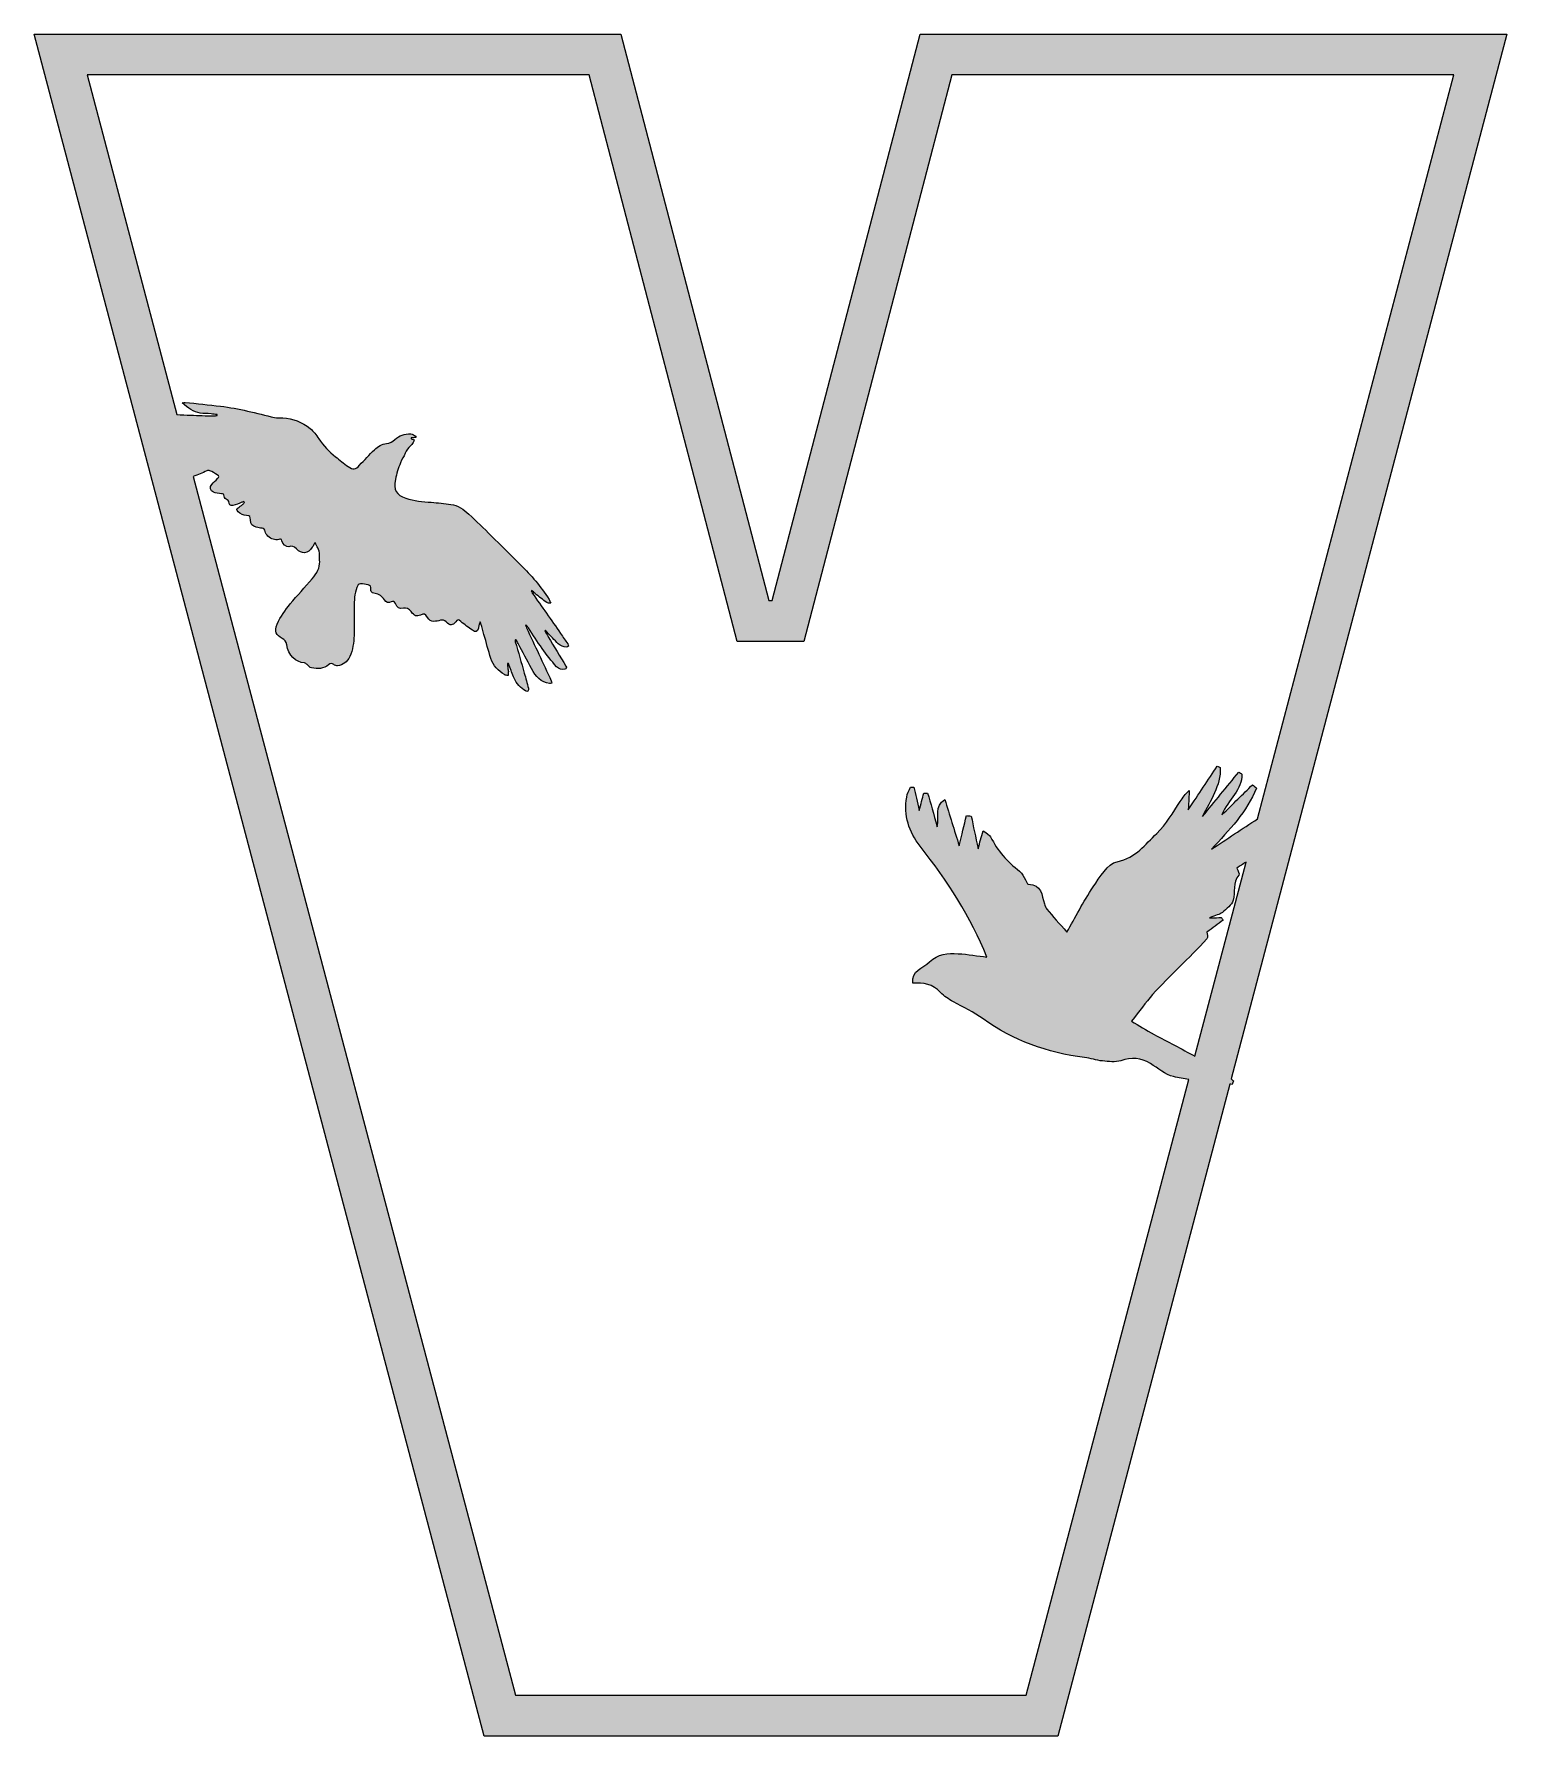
# Model space of a CAD drawing. Header units: millimetres. Extents: x 6 to 695, y -314 to -29.
# Drawn here: x 586.7 to 694.9, y -154.1 to -29.1 of the extents above; entities that cross this region are included whole.
import ezdxf

# ---------------------------------------------------------------- set-up
doc = ezdxf.new("R2010")
doc.units = ezdxf.units.MM
doc.header["$MEASUREMENT"] = 0
doc.layers.add('Layer7', color=7, linetype='Continuous')

msp = doc.modelspace()

# ---------------------------------------------------------------- hatches: boundary and pattern name
at = {"layer": 'Layer7'}
h = msp.add_hatch(color=1, dxfattribs=at)
h.dxf.hatch_style = 2
edge = h.paths.add_edge_path()
edge.add_spline(control_points=[(694.87, -29.09), (694.87, -29.09), (651.77, -29.09), (651.77, -29.09), (651.77, -29.09), (640.9, -70.71), (640.9, -70.71), (640.9, -70.71), (640.64, -70.71), (640.64, -70.71), (640.64, -70.71), (629.77, -29.09), (629.77, -29.09), (629.77, -29.09), (586.67, -29.09), (586.67, -29.09), (586.67, -29.09), (619.73, -154.12), (619.73, -154.12), (619.73, -154.12), (661.87, -154.12), (661.87, -154.12), (661.87, -154.12), (674.51, -106.23), (674.51, -106.23), (674.56, -106.24), (674.62, -106.25), (674.67, -106.25), (674.7, -106.17), (674.74, -106.08), (674.77, -105.99), (674.71, -105.95), (674.66, -105.9), (674.61, -105.85), (674.61, -105.85), (694.87, -29.09), (694.87, -29.09)], knot_values=[0, 0, 0, 0, 1, 1, 1, 2, 2, 2, 3, 3, 3, 4, 4, 4, 5, 5, 5, 6, 6, 6, 7, 7, 7, 8, 8, 8, 9, 9, 9, 10, 10, 10, 11, 11, 11, 12, 12, 12, 12], degree=3, periodic=1)
edge = h.paths.add_edge_path()
edge.add_spline(control_points=[(672.83, -95.07), (673.25, -94.76), (673.63, -94.47), (674.02, -94.19), (673.98, -94.12), (673.93, -94.06), (673.88, -94), (673.66, -94), (673.44, -94.01), (673.02, -94.01), (673.46, -93.83), (673.76, -93.78), (673.96, -93.62), (674.27, -93.36), (674.66, -93.07), (674.75, -92.73), (674.91, -92.12), (674.69, -91.43), (675.18, -90.87), (675.24, -90.8), (675.09, -90.56), (675.03, -90.36), (675.24, -90.21), (675.48, -90.08), (675.71, -89.92), (675.71, -89.92), (671.95, -104.17), (671.95, -104.17), (670.95, -103.64), (669.94, -103.12), (668.94, -102.58), (668.37, -102.28), (667.83, -101.92), (667.29, -101.6), (667.86, -100.88), (668.32, -100.24), (668.84, -99.65), (669.46, -98.95), (670.13, -98.3), (670.79, -97.64), (671.47, -96.95), (672.17, -96.28), (672.82, -95.57), (672.93, -95.46), (672.83, -95.18), (672.83, -95.07)], knot_values=[0, 0, 0, 0, 1, 1, 1, 2, 2, 2, 3, 3, 3, 4, 4, 4, 5, 5, 5, 6, 6, 6, 7, 7, 7, 8, 8, 8, 9, 9, 9, 10, 10, 10, 11, 11, 11, 12, 12, 12, 13, 13, 13, 14, 14, 14, 15, 15, 15, 15], degree=3, periodic=1)
edge = h.paths.add_edge_path()
edge.add_spline(control_points=[(659.56, -151.12), (659.56, -151.12), (622.04, -151.12), (622.04, -151.12), (622.04, -151.12), (598.36, -61.59), (598.36, -61.59), (598.7, -61.47), (599.04, -61.34), (599.36, -61.18), (599.43, -61.15), (599.52, -61.14), (599.59, -61.17), (599.77, -61.25), (599.95, -61.36), (600.13, -61.47), (600.27, -61.57), (600.27, -61.63), (600.15, -61.75), (600.01, -61.89), (599.85, -62.02), (599.72, -62.18), (599.55, -62.38), (599.6, -62.64), (599.84, -62.75), (600.02, -62.83), (600.23, -62.84), (600.43, -62.86), (600.54, -62.88), (600.63, -62.88), (600.64, -63.03), (600.65, -63.2), (600.73, -63.27), (600.86, -63.3), (600.91, -63.31), (600.97, -63.38), (600.97, -63.43), (601, -63.65), (601.08, -63.77), (601.26, -63.73), (601.5, -63.68), (601.72, -63.58), (601.94, -63.49), (601.99, -63.48), (602.04, -63.46), (602.09, -63.44), (602.11, -63.46), (602.12, -63.48), (602.13, -63.5), (602.08, -63.55), (602.04, -63.62), (601.98, -63.66), (601.87, -63.74), (601.75, -63.81), (601.65, -63.9), (601.55, -63.97), (601.54, -64.06), (601.65, -64.18), (601.83, -64.36), (602.05, -64.43), (602.28, -64.46), (602.55, -64.49), (602.55, -64.5), (602.57, -64.79), (602.59, -65.13), (602.69, -65.25), (602.99, -65.32), (603.13, -65.35), (603.27, -65.38), (603.42, -65.4), (603.55, -65.41), (603.61, -65.48), (603.65, -65.63), (603.68, -65.76), (603.76, -65.9), (603.85, -65.98), (604.09, -66.2), (604.36, -66.29), (604.66, -66.22), (604.74, -66.2), (604.84, -66.15), (604.87, -66.32), (604.91, -66.57), (605.18, -66.8), (605.39, -66.75), (605.6, -66.69), (605.74, -66.69), (605.95, -66.92), (606.32, -67.31), (606.78, -67.3), (607.11, -66.79), (607.18, -66.7), (607.23, -66.59), (607.31, -66.45), (607.39, -66.6), (607.44, -66.73), (607.51, -66.84), (607.69, -67.17), (607.63, -67.52), (607.65, -67.86), (607.66, -68.07), (607.61, -68.3), (607.52, -68.48), (607.41, -68.71), (607.25, -68.92), (607.09, -69.11), (606.56, -69.73), (606.01, -70.33), (605.49, -70.96), (605.12, -71.41), (604.76, -71.88), (604.52, -72.44), (604.28, -72.99), (604.47, -73.25), (604.89, -73.49), (605.08, -73.6), (605.19, -73.71), (605.23, -73.95), (605.35, -74.74), (605.87, -75.24), (606.54, -75.29), (606.61, -75.29), (606.68, -75.36), (606.74, -75.41), (606.84, -75.49), (606.93, -75.63), (607.04, -75.65), (607.5, -75.76), (607.94, -75.74), (608.31, -75.42), (608.44, -75.31), (608.54, -75.31), (608.68, -75.41), (608.77, -75.47), (608.88, -75.51), (608.97, -75.5), (609.37, -75.44), (609.68, -75.23), (609.86, -74.82), (610.08, -74.34), (610.16, -73.81), (610.18, -73.27), (610.21, -72.59), (610.17, -71.89), (610.18, -71.2), (610.18, -70.7), (610.22, -70.21), (610.37, -69.75), (610.43, -69.6), (610.51, -69.48), (610.66, -69.48), (610.84, -69.48), (611.03, -69.51), (611.21, -69.55), (611.35, -69.59), (611.45, -69.69), (611.41, -69.88), (611.38, -70.01), (611.44, -70.09), (611.54, -70.13), (611.6, -70.16), (611.66, -70.19), (611.72, -70.2), (612.01, -70.23), (612.23, -70.4), (612.41, -70.66), (612.54, -70.87), (612.72, -70.9), (612.91, -70.8), (613.05, -70.74), (613.13, -70.75), (613.21, -70.92), (613.36, -71.27), (613.47, -71.33), (613.8, -71.27), (614.04, -71.23), (614.2, -71.3), (614.36, -71.52), (614.6, -71.85), (614.79, -71.9), (615.06, -71.78), (615.36, -71.65), (615.38, -71.66), (615.58, -71.96), (615.7, -72.14), (615.83, -72.26), (616.03, -72.24), (616.19, -72.23), (616.36, -72.21), (616.52, -72.16), (616.68, -72.12), (616.81, -72.13), (616.95, -72.28), (617.22, -72.57), (617.4, -72.56), (617.64, -72.27), (617.8, -72.08), (617.81, -72.09), (618.02, -72.25), (618.3, -72.47), (618.58, -72.69), (618.87, -72.89), (619.11, -73.06), (619.23, -73.01), (619.31, -72.73), (619.33, -72.65), (619.34, -72.57), (619.36, -72.49), (619.38, -72.43), (619.4, -72.37), (619.43, -72.28), (619.47, -72.35), (619.5, -72.38), (619.5, -72.41), (619.58, -72.68), (619.65, -72.94), (619.72, -73.21), (619.89, -73.79), (620.03, -74.38), (620.23, -74.96), (620.41, -75.49), (620.77, -75.88), (621.22, -76.15), (621.3, -76.2), (621.4, -76.19), (621.49, -76.22), (621.5, -76.11), (621.51, -76.01), (621.51, -75.91), (621.51, -75.83), (621.48, -75.75), (621.47, -75.66), (621.46, -75.55), (621.45, -75.44), (621.45, -75.33), (621.47, -75.32), (621.49, -75.32), (621.51, -75.32), (621.53, -75.37), (621.56, -75.42), (621.58, -75.48), (621.7, -75.79), (621.8, -76.12), (621.94, -76.42), (622.12, -76.82), (622.41, -77.13), (622.77, -77.34), (622.82, -77.37), (622.93, -77.4), (622.95, -77.37), (622.99, -77.32), (623, -77.22), (622.98, -77.15), (622.89, -76.78), (622.79, -76.41), (622.68, -76.04), (622.46, -75.27), (622.24, -74.5), (622.02, -73.73), (622.01, -73.69), (622.02, -73.64), (622.02, -73.6), (622.03, -73.6), (622.05, -73.59), (622.06, -73.58), (622.12, -73.68), (622.18, -73.77), (622.23, -73.87), (622.55, -74.48), (622.87, -75.09), (623.2, -75.7), (623.51, -76.28), (623.91, -76.72), (624.53, -76.8), (624.58, -76.81), (624.64, -76.78), (624.7, -76.78), (624.69, -76.72), (624.69, -76.65), (624.66, -76.6), (624.06, -75.3), (623.45, -74.01), (622.84, -72.71), (622.81, -72.66), (622.8, -72.59), (622.78, -72.53), (622.79, -72.53), (622.81, -72.52), (622.82, -72.51), (622.88, -72.58), (622.94, -72.64), (622.99, -72.72), (623.32, -73.22), (623.64, -73.74), (623.99, -74.23), (624.32, -74.69), (624.68, -75.14), (625.05, -75.57), (625.21, -75.76), (625.44, -75.79), (625.66, -75.75), (625.76, -75.73), (625.81, -75.65), (625.74, -75.53), (625.3, -74.81), (624.87, -74.09), (624.44, -73.37), (624.35, -73.22), (624.27, -73.08), (624.18, -72.93), (624.2, -72.92), (624.21, -72.91), (624.23, -72.89), (624.27, -72.93), (624.3, -72.97), (624.34, -73.01), (624.61, -73.3), (624.89, -73.61), (625.18, -73.89), (625.34, -74.04), (625.55, -74.14), (625.76, -74.13), (625.82, -74.13), (625.89, -74.1), (625.92, -74.06), (625.94, -74.03), (625.9, -73.94), (625.87, -73.89), (625.7, -73.64), (625.52, -73.39), (625.35, -73.13), (624.66, -72.14), (623.96, -71.15), (623.27, -70.16), (623.24, -70.11), (623.22, -70.05), (623.19, -69.99), (623.19, -69.99), (623.23, -69.96), (623.23, -69.96), (623.31, -70.04), (623.39, -70.12), (623.48, -70.19), (623.76, -70.42), (624.04, -70.65), (624.33, -70.86), (624.4, -70.91), (624.52, -70.89), (624.62, -70.9), (624.58, -70.81), (624.55, -70.71), (624.5, -70.62), (623.9, -69.67), (623.18, -68.85), (622.41, -68.08), (621.69, -67.37), (620.97, -66.65), (620.25, -65.95), (619.71, -65.41), (619.16, -64.88), (618.61, -64.36), (618.22, -64), (617.8, -63.71), (617.29, -63.64), (616.81, -63.58), (616.33, -63.53), (615.85, -63.49), (615.22, -63.43), (614.59, -63.4), (613.97, -63.19), (613.28, -62.96), (613.05, -62.56), (613.21, -61.81), (613.29, -61.39), (613.44, -60.98), (613.58, -60.58), (613.67, -60.33), (613.85, -60.14), (613.94, -59.89), (614.01, -59.66), (614.15, -59.51), (614.3, -59.36), (614.38, -59.28), (614.46, -59.19), (614.52, -59.09), (614.56, -59.04), (614.57, -58.96), (614.6, -58.9), (614.54, -58.88), (614.48, -58.87), (614.43, -58.85), (614.41, -58.84), (614.39, -58.82), (614.38, -58.81), (614.38, -58.81), (614.38, -58.76), (614.38, -58.76), (614.49, -58.75), (614.6, -58.74), (614.71, -58.73), (614.72, -58.7), (614.72, -58.67), (614.72, -58.64), (614.59, -58.58), (614.47, -58.49), (614.34, -58.47), (613.89, -58.42), (613.51, -58.6), (613.17, -58.88), (612.98, -59.04), (612.82, -59.16), (612.56, -59.17), (612.22, -59.18), (611.93, -59.39), (611.67, -59.63), (611.29, -60), (610.94, -60.39), (610.57, -60.77), (610.28, -61.08), (610.11, -61.11), (609.74, -60.86), (609.42, -60.64), (609.12, -60.38), (608.81, -60.14), (608.34, -59.77), (607.94, -59.33), (607.58, -58.82), (607.39, -58.55), (607.19, -58.27), (606.95, -58.07), (606.35, -57.57), (605.67, -57.35), (604.95, -57.29), (604.74, -57.28), (604.53, -57.32), (604.33, -57.27), (603.01, -56.93), (601.7, -56.6), (600.37, -56.43), (599.5, -56.33), (598.63, -56.24), (597.77, -56.15), (597.71, -56.15), (597.66, -56.17), (597.56, -56.19), (597.98, -56.57), (598.38, -56.87), (598.87, -56.94), (599.14, -56.97), (599.4, -56.97), (599.67, -56.99), (599.82, -57.01), (599.96, -57.03), (600.11, -57.05), (600.11, -57.07), (600.11, -57.09), (600.11, -57.11), (600.03, -57.12), (599.95, -57.15), (599.87, -57.15), (599.3, -57.13), (598.73, -57.11), (598.17, -57.09), (597.83, -57.08), (597.5, -57.06), (597.16, -57.05), (597.16, -57.05), (590.56, -32.09), (590.56, -32.09), (590.56, -32.09), (627.45, -32.09), (627.45, -32.09), (627.45, -32.09), (637.74, -71.47), (637.74, -71.47), (637.74, -71.47), (638.32, -73.71), (638.32, -73.71), (638.32, -73.71), (640.64, -73.71), (640.64, -73.71), (640.64, -73.71), (640.9, -73.71), (640.9, -73.71), (640.9, -73.71), (643.21, -73.71), (643.21, -73.71), (643.21, -73.71), (643.8, -71.47), (643.8, -71.47), (643.8, -71.47), (654.08, -32.09), (654.08, -32.09), (654.08, -32.09), (690.97, -32.09), (690.97, -32.09), (690.97, -32.09), (676.55, -86.74), (676.55, -86.74), (675.42, -87.48), (674.29, -88.23), (673.16, -88.97), (674.46, -87.57), (675.77, -86.23), (676.46, -84.48), (676.36, -84.4), (676.26, -84.32), (676.17, -84.25), (675.47, -84.93), (674.77, -85.62), (673.92, -86.45), (674.41, -85.3), (675.43, -84.6), (675.4, -83.46), (675.32, -83.41), (675.24, -83.36), (675.17, -83.31), (674.28, -84.39), (673.39, -85.48), (672.5, -86.57), (673.08, -85.39), (673.85, -84.32), (673.81, -82.98), (673.74, -82.94), (673.66, -82.91), (673.59, -82.87), (672.91, -83.88), (672.24, -84.9), (671.46, -86.07), (671.49, -85.44), (671.51, -85.05), (671.53, -84.66), (671.21, -84.91), (671.06, -85.2), (670.87, -85.47), (670.31, -86.27), (669.84, -87.16), (669.14, -87.82), (668.29, -88.62), (667.62, -89.61), (666.23, -89.89), (665.53, -90.03), (664.95, -91.03), (664.47, -91.74), (663.74, -92.84), (663.14, -94.02), (662.54, -95.07), (661.98, -94.43), (661.52, -93.92), (661.07, -93.38), (660.98, -93.28), (660.93, -93.13), (660.89, -92.99), (660.68, -92.36), (660.71, -91.56), (659.7, -91.54), (659.63, -91.54), (659.56, -91.34), (659.49, -91.23), (659.36, -91.02), (659.27, -90.74), (659.07, -90.59), (658.16, -89.9), (657.44, -89.08), (656.94, -88.07), (656.87, -87.91), (656.65, -87.82), (656.39, -87.62), (656.25, -88.1), (656.15, -88.47), (656.01, -88.94), (655.83, -88.06), (655.67, -87.3), (655.51, -86.54), (655.39, -86.53), (655.27, -86.52), (655.16, -86.51), (654.99, -87.21), (654.82, -87.91), (654.63, -88.73), (654.26, -87.56), (653.92, -86.47), (653.57, -85.32), (652.8, -85.83), (653.16, -86.55), (653.02, -87.32), (652.75, -86.37), (652.53, -85.61), (652.3, -84.85), (652.21, -84.85), (652.12, -84.86), (652.03, -84.86), (651.92, -85.25), (651.82, -85.64), (651.68, -86.13), (651.54, -85.5), (651.42, -84.95), (651.29, -84.41), (651.21, -84.41), (651.13, -84.41), (651.05, -84.41), (650.96, -84.66), (650.81, -84.89), (650.77, -85.15), (650.54, -86.49), (650.93, -87.69), (651.77, -88.76), (653.75, -91.3), (655.5, -93.97), (656.67, -96.9), (656.01, -96.82), (655.28, -96.69), (654.55, -96.65), (653.79, -96.62), (653.07, -96.63), (652.45, -97.26), (651.97, -97.74), (651.1, -97.89), (651.22, -98.81), (652, -98.78), (652.7, -98.87), (653.26, -99.5), (653.51, -99.78), (653.87, -99.98), (654.2, -100.18), (654.93, -100.6), (655.71, -100.94), (656.38, -101.43), (658.61, -103.03), (661.1, -103.93), (663.83, -104.28), (664.27, -104.33), (664.7, -104.49), (665.15, -104.53), (665.6, -104.57), (666.1, -104.65), (666.5, -104.51), (667.29, -104.23), (667.98, -104.3), (668.68, -104.72), (669.24, -105.06), (669.77, -105.56), (670.38, -105.68), (670.75, -105.76), (671.12, -105.82), (671.5, -105.88), (671.5, -105.88), (659.56, -151.12), (659.56, -151.12)], knot_values=[0, 0, 0, 0, 1, 1, 1, 2, 2, 2, 3, 3, 3, 4, 4, 4, 5, 5, 5, 6, 6, 6, 7, 7, 7, 8, 8, 8, 9, 9, 9, 10, 10, 10, 11, 11, 11, 12, 12, 12, 13, 13, 13, 14, 14, 14, 15, 15, 15, 16, 16, 16, 17, 17, 17, 18, 18, 18, 19, 19, 19, 20, 20, 20, 21, 21, 21, 22, 22, 22, 23, 23, 23, 24, 24, 24, 25, 25, 25, 26, 26, 26, 27, 27, 27, 28, 28, 28, 29, 29, 29, 30, 30, 30, 31, 31, 31, 32, 32, 32, 33, 33, 33, 34, 34, 34, 35, 35, 35, 36, 36, 36, 37, 37, 37, 38, 38, 38, 39, 39, 39, 40, 40, 40, 41, 41, 41, 42, 42, 42, 43, 43, 43, 44, 44, 44, 45, 45, 45, 46, 46, 46, 47, 47, 47, 48, 48, 48, 49, 49, 49, 50, 50, 50, 51, 51, 51, 52, 52, 52, 53, 53, 53, 54, 54, 54, 55, 55, 55, 56, 56, 56, 57, 57, 57, 58, 58, 58, 59, 59, 59, 60, 60, 60, 61, 61, 61, 62, 62, 62, 63, 63, 63, 64, 64, 64, 65, 65, 65, 66, 66, 66, 67, 67, 67, 68, 68, 68, 69, 69, 69, 70, 70, 70, 71, 71, 71, 72, 72, 72, 73, 73, 73, 74, 74, 74, 75, 75, 75, 76, 76, 76, 77, 77, 77, 78, 78, 78, 79, 79, 79, 80, 80, 80, 81, 81, 81, 82, 82, 82, 83, 83, 83, 84, 84, 84, 85, 85, 85, 86, 86, 86, 87, 87, 87, 88, 88, 88, 89, 89, 89, 90, 90, 90, 91, 91, 91, 92, 92, 92, 93, 93, 93, 94, 94, 94, 95, 95, 95, 96, 96, 96, 97, 97, 97, 98, 98, 98, 99, 99, 99, 100, 100, 100, 101, 101, 101, 102, 102, 102, 103, 103, 103, 104, 104, 104, 105, 105, 105, 106, 106, 106, 107, 107, 107, 108, 108, 108, 109, 109, 109, 110, 110, 110, 111, 111, 111, 112, 112, 112, 113, 113, 113, 114, 114, 114, 115, 115, 115, 116, 116, 116, 117, 117, 117, 118, 118, 118, 119, 119, 119, 120, 120, 120, 121, 121, 121, 122, 122, 122, 123, 123, 123, 124, 124, 124, 125, 125, 125, 126, 126, 126, 127, 127, 127, 128, 128, 128, 129, 129, 129, 130, 130, 130, 131, 131, 131, 132, 132, 132, 133, 133, 133, 134, 134, 134, 135, 135, 135, 136, 136, 136, 137, 137, 137, 138, 138, 138, 139, 139, 139, 140, 140, 140, 141, 141, 141, 142, 142, 142, 143, 143, 143, 144, 144, 144, 145, 145, 145, 146, 146, 146, 147, 147, 147, 148, 148, 148, 149, 149, 149, 150, 150, 150, 151, 151, 151, 152, 152, 152, 153, 153, 153, 154, 154, 154, 155, 155, 155, 156, 156, 156, 157, 157, 157, 158, 158, 158, 159, 159, 159, 160, 160, 160, 161, 161, 161, 162, 162, 162, 163, 163, 163, 164, 164, 164, 165, 165, 165, 166, 166, 166, 167, 167, 167, 168, 168, 168, 169, 169, 169, 170, 170, 170, 171, 171, 171, 172, 172, 172, 173, 173, 173, 174, 174, 174, 175, 175, 175, 176, 176, 176, 177, 177, 177, 178, 178, 178, 179, 179, 179, 180, 180, 180, 181, 181, 181, 182, 182, 182, 183, 183, 183, 184, 184, 184, 185, 185, 185, 186, 186, 186, 187, 187, 187, 188, 188, 188, 189, 189, 189, 190, 190, 190, 191, 191, 191, 192, 192, 192, 193, 193, 193, 194, 194, 194, 195, 195, 195, 196, 196, 196, 197, 197, 197, 198, 198, 198, 199, 199, 199, 200, 200, 200, 201, 201, 201, 202, 202, 202, 203, 203, 203, 204, 204, 204, 205, 205, 205, 206, 206, 206, 207, 207, 207, 208, 208, 208, 209, 209, 209, 210, 210, 210, 211, 211, 211, 212, 212, 212, 213, 213, 213, 214, 214, 214, 215, 215, 215, 216, 216, 216, 216], degree=3, periodic=1)

# ---------------------------------------------------------------- linework, layer by layer
at = {"layer": 'Layer7', "lineweight": 0}
for points, knots in [([(694.87, -29.09), (694.87, -29.09), (651.77, -29.09), (651.77, -29.09), (651.77, -29.09), (640.9, -70.71), (640.9, -70.71), (640.9, -70.71), (640.64, -70.71), (640.64, -70.71), (640.64, -70.71), (629.77, -29.09), (629.77, -29.09), (629.77, -29.09), (586.67, -29.09), (586.67, -29.09), (586.67, -29.09), (619.73, -154.12), (619.73, -154.12), (619.73, -154.12), (661.87, -154.12), (661.87, -154.12), (661.87, -154.12), (674.51, -106.23), (674.51, -106.23), (674.56, -106.24), (674.62, -106.25), (674.67, -106.25), (674.7, -106.17), (674.74, -106.08), (674.77, -105.99), (674.71, -105.95), (674.66, -105.9), (674.61, -105.85), (674.61, -105.85), (694.87, -29.09), (694.87, -29.09)], [0, 0, 0, 0, 1, 1, 1, 2, 2, 2, 3, 3, 3, 4, 4, 4, 5, 5, 5, 6, 6, 6, 7, 7, 7, 8, 8, 8, 9, 9, 9, 10, 10, 10, 11, 11, 11, 12, 12, 12, 12]), ([(659.56, -151.12), (659.56, -151.12), (622.04, -151.12), (622.04, -151.12), (622.04, -151.12), (598.36, -61.59), (598.36, -61.59), (598.7, -61.47), (599.04, -61.34), (599.36, -61.18), (599.43, -61.15), (599.52, -61.14), (599.59, -61.17), (599.77, -61.25), (599.95, -61.36), (600.13, -61.47), (600.27, -61.57), (600.27, -61.63), (600.15, -61.75), (600.01, -61.89), (599.85, -62.02), (599.72, -62.18), (599.55, -62.38), (599.6, -62.64), (599.84, -62.75), (600.02, -62.83), (600.23, -62.84), (600.43, -62.86), (600.54, -62.88), (600.63, -62.88), (600.64, -63.03), (600.65, -63.2), (600.73, -63.27), (600.86, -63.3), (600.91, -63.31), (600.97, -63.38), (600.97, -63.43), (601, -63.65), (601.08, -63.77), (601.26, -63.73), (601.5, -63.68), (601.72, -63.58), (601.94, -63.49), (601.99, -63.48), (602.04, -63.46), (602.09, -63.44), (602.11, -63.46), (602.12, -63.48), (602.13, -63.5), (602.08, -63.55), (602.04, -63.62), (601.98, -63.66), (601.87, -63.74), (601.75, -63.81), (601.65, -63.9), (601.55, -63.97), (601.54, -64.06), (601.65, -64.18), (601.83, -64.36), (602.05, -64.43), (602.28, -64.46), (602.55, -64.49), (602.55, -64.5), (602.57, -64.79), (602.59, -65.13), (602.69, -65.25), (602.99, -65.32), (603.13, -65.35), (603.27, -65.38), (603.42, -65.4), (603.55, -65.41), (603.61, -65.48), (603.65, -65.63), (603.68, -65.76), (603.76, -65.9), (603.85, -65.98), (604.09, -66.2), (604.36, -66.29), (604.66, -66.22), (604.74, -66.2), (604.84, -66.15), (604.87, -66.32), (604.91, -66.57), (605.18, -66.8), (605.39, -66.75), (605.6, -66.69), (605.74, -66.69), (605.95, -66.92), (606.32, -67.31), (606.78, -67.3), (607.11, -66.79), (607.18, -66.7), (607.23, -66.59), (607.31, -66.45), (607.39, -66.6), (607.44, -66.73), (607.51, -66.84), (607.69, -67.17), (607.63, -67.52), (607.65, -67.86), (607.66, -68.07), (607.61, -68.3), (607.52, -68.48), (607.41, -68.71), (607.25, -68.92), (607.09, -69.11), (606.56, -69.73), (606.01, -70.33), (605.49, -70.96), (605.12, -71.41), (604.76, -71.88), (604.52, -72.44), (604.28, -72.99), (604.47, -73.25), (604.89, -73.49), (605.08, -73.6), (605.19, -73.71), (605.23, -73.95), (605.35, -74.74), (605.87, -75.24), (606.54, -75.29), (606.61, -75.29), (606.68, -75.36), (606.74, -75.41), (606.84, -75.49), (606.93, -75.63), (607.04, -75.65), (607.5, -75.76), (607.94, -75.74), (608.31, -75.42), (608.44, -75.31), (608.54, -75.31), (608.68, -75.41), (608.77, -75.47), (608.88, -75.51), (608.97, -75.5), (609.37, -75.44), (609.68, -75.23), (609.86, -74.82), (610.08, -74.34), (610.16, -73.81), (610.18, -73.27), (610.21, -72.59), (610.17, -71.89), (610.18, -71.2), (610.18, -70.7), (610.22, -70.21), (610.37, -69.75), (610.43, -69.6), (610.51, -69.48), (610.66, -69.48), (610.84, -69.48), (611.03, -69.51), (611.21, -69.55), (611.35, -69.59), (611.45, -69.69), (611.41, -69.88), (611.38, -70.01), (611.44, -70.09), (611.54, -70.13), (611.6, -70.16), (611.66, -70.19), (611.72, -70.2), (612.01, -70.23), (612.23, -70.4), (612.41, -70.66), (612.54, -70.87), (612.72, -70.9), (612.91, -70.8), (613.05, -70.74), (613.13, -70.75), (613.21, -70.92), (613.36, -71.27), (613.47, -71.33), (613.8, -71.27), (614.04, -71.23), (614.2, -71.3), (614.36, -71.52), (614.6, -71.85), (614.79, -71.9), (615.06, -71.78), (615.36, -71.65), (615.38, -71.66), (615.58, -71.96), (615.7, -72.14), (615.83, -72.26), (616.03, -72.24), (616.19, -72.23), (616.36, -72.21), (616.52, -72.16), (616.68, -72.12), (616.81, -72.13), (616.95, -72.28), (617.22, -72.57), (617.4, -72.56), (617.64, -72.27), (617.8, -72.08), (617.81, -72.09), (618.02, -72.25), (618.3, -72.47), (618.58, -72.69), (618.87, -72.89), (619.11, -73.06), (619.23, -73.01), (619.31, -72.73), (619.33, -72.65), (619.34, -72.57), (619.36, -72.49), (619.38, -72.43), (619.4, -72.37), (619.43, -72.28), (619.47, -72.35), (619.5, -72.38), (619.5, -72.41), (619.58, -72.68), (619.65, -72.94), (619.72, -73.21), (619.89, -73.79), (620.03, -74.38), (620.23, -74.96), (620.41, -75.49), (620.77, -75.88), (621.22, -76.15), (621.3, -76.2), (621.4, -76.19), (621.49, -76.22), (621.5, -76.11), (621.51, -76.01), (621.51, -75.91), (621.51, -75.83), (621.48, -75.75), (621.47, -75.66), (621.46, -75.55), (621.45, -75.44), (621.45, -75.33), (621.47, -75.32), (621.49, -75.32), (621.51, -75.32), (621.53, -75.37), (621.56, -75.42), (621.58, -75.48), (621.7, -75.79), (621.8, -76.12), (621.94, -76.42), (622.12, -76.82), (622.41, -77.13), (622.77, -77.34), (622.82, -77.37), (622.93, -77.4), (622.95, -77.37), (622.99, -77.32), (623, -77.22), (622.98, -77.15), (622.89, -76.78), (622.79, -76.41), (622.68, -76.04), (622.46, -75.27), (622.24, -74.5), (622.02, -73.73), (622.01, -73.69), (622.02, -73.64), (622.02, -73.6), (622.03, -73.6), (622.05, -73.59), (622.06, -73.58), (622.12, -73.68), (622.18, -73.77), (622.23, -73.87), (622.55, -74.48), (622.87, -75.09), (623.2, -75.7), (623.51, -76.28), (623.91, -76.72), (624.53, -76.8), (624.58, -76.81), (624.64, -76.78), (624.7, -76.78), (624.69, -76.72), (624.69, -76.65), (624.66, -76.6), (624.06, -75.3), (623.45, -74.01), (622.84, -72.71), (622.81, -72.66), (622.8, -72.59), (622.78, -72.53), (622.79, -72.53), (622.81, -72.52), (622.82, -72.51), (622.88, -72.58), (622.94, -72.64), (622.99, -72.72), (623.32, -73.22), (623.64, -73.74), (623.99, -74.23), (624.32, -74.69), (624.68, -75.14), (625.05, -75.57), (625.21, -75.76), (625.44, -75.79), (625.66, -75.75), (625.76, -75.73), (625.81, -75.65), (625.74, -75.53), (625.3, -74.81), (624.87, -74.09), (624.44, -73.37), (624.35, -73.22), (624.27, -73.08), (624.18, -72.93), (624.2, -72.92), (624.21, -72.91), (624.23, -72.89), (624.27, -72.93), (624.3, -72.97), (624.34, -73.01), (624.61, -73.3), (624.89, -73.61), (625.18, -73.89), (625.34, -74.04), (625.55, -74.14), (625.76, -74.13), (625.82, -74.13), (625.89, -74.1), (625.92, -74.06), (625.94, -74.03), (625.9, -73.94), (625.87, -73.89), (625.7, -73.64), (625.52, -73.39), (625.35, -73.13), (624.66, -72.14), (623.96, -71.15), (623.27, -70.16), (623.24, -70.11), (623.22, -70.05), (623.19, -69.99), (623.19, -69.99), (623.23, -69.96), (623.23, -69.96), (623.31, -70.04), (623.39, -70.12), (623.48, -70.19), (623.76, -70.42), (624.04, -70.65), (624.33, -70.86), (624.4, -70.91), (624.52, -70.89), (624.62, -70.9), (624.58, -70.81), (624.55, -70.71), (624.5, -70.62), (623.9, -69.67), (623.18, -68.85), (622.41, -68.08), (621.69, -67.37), (620.97, -66.65), (620.25, -65.95), (619.71, -65.41), (619.16, -64.88), (618.61, -64.36), (618.22, -64), (617.8, -63.71), (617.29, -63.64), (616.81, -63.58), (616.33, -63.53), (615.85, -63.49), (615.22, -63.43), (614.59, -63.4), (613.97, -63.19), (613.28, -62.96), (613.05, -62.56), (613.21, -61.81), (613.29, -61.39), (613.44, -60.98), (613.58, -60.58), (613.67, -60.33), (613.85, -60.14), (613.94, -59.89), (614.01, -59.66), (614.15, -59.51), (614.3, -59.36), (614.38, -59.28), (614.46, -59.19), (614.52, -59.09), (614.56, -59.04), (614.57, -58.96), (614.6, -58.9), (614.54, -58.88), (614.48, -58.87), (614.43, -58.85), (614.41, -58.84), (614.39, -58.82), (614.38, -58.81), (614.38, -58.81), (614.38, -58.76), (614.38, -58.76), (614.49, -58.75), (614.6, -58.74), (614.71, -58.73), (614.72, -58.7), (614.72, -58.67), (614.72, -58.64), (614.59, -58.58), (614.47, -58.49), (614.34, -58.47), (613.89, -58.42), (613.51, -58.6), (613.17, -58.88), (612.98, -59.04), (612.82, -59.16), (612.56, -59.17), (612.22, -59.18), (611.93, -59.39), (611.67, -59.63), (611.29, -60), (610.94, -60.39), (610.57, -60.77), (610.28, -61.08), (610.11, -61.11), (609.74, -60.86), (609.42, -60.64), (609.12, -60.38), (608.81, -60.14), (608.34, -59.77), (607.94, -59.33), (607.58, -58.82), (607.39, -58.55), (607.19, -58.27), (606.95, -58.07), (606.35, -57.57), (605.67, -57.35), (604.95, -57.29), (604.74, -57.28), (604.53, -57.32), (604.33, -57.27), (603.01, -56.93), (601.7, -56.6), (600.37, -56.43), (599.5, -56.33), (598.63, -56.24), (597.77, -56.15), (597.71, -56.15), (597.66, -56.17), (597.56, -56.19), (597.98, -56.57), (598.38, -56.87), (598.87, -56.94), (599.14, -56.97), (599.4, -56.97), (599.67, -56.99), (599.82, -57.01), (599.96, -57.03), (600.11, -57.05), (600.11, -57.07), (600.11, -57.09), (600.11, -57.11), (600.03, -57.12), (599.95, -57.15), (599.87, -57.15), (599.3, -57.13), (598.73, -57.11), (598.17, -57.09), (597.83, -57.08), (597.5, -57.06), (597.16, -57.05), (597.16, -57.05), (590.56, -32.09), (590.56, -32.09), (590.56, -32.09), (627.45, -32.09), (627.45, -32.09), (627.45, -32.09), (637.74, -71.47), (637.74, -71.47), (637.74, -71.47), (638.32, -73.71), (638.32, -73.71), (638.32, -73.71), (640.64, -73.71), (640.64, -73.71), (640.64, -73.71), (640.9, -73.71), (640.9, -73.71), (640.9, -73.71), (643.21, -73.71), (643.21, -73.71), (643.21, -73.71), (643.8, -71.47), (643.8, -71.47), (643.8, -71.47), (654.08, -32.09), (654.08, -32.09), (654.08, -32.09), (690.97, -32.09), (690.97, -32.09), (690.97, -32.09), (676.55, -86.74), (676.55, -86.74), (675.42, -87.48), (674.29, -88.23), (673.16, -88.97), (674.46, -87.57), (675.77, -86.23), (676.46, -84.48), (676.36, -84.4), (676.26, -84.32), (676.17, -84.25), (675.47, -84.93), (674.77, -85.62), (673.92, -86.45), (674.41, -85.3), (675.43, -84.6), (675.4, -83.46), (675.32, -83.41), (675.24, -83.36), (675.17, -83.31), (674.28, -84.39), (673.39, -85.48), (672.5, -86.57), (673.08, -85.39), (673.85, -84.32), (673.81, -82.98), (673.74, -82.94), (673.66, -82.91), (673.59, -82.87), (672.91, -83.88), (672.24, -84.9), (671.46, -86.07), (671.49, -85.44), (671.51, -85.05), (671.53, -84.66), (671.21, -84.91), (671.06, -85.2), (670.87, -85.47), (670.31, -86.27), (669.84, -87.16), (669.14, -87.82), (668.29, -88.62), (667.62, -89.61), (666.23, -89.89), (665.53, -90.03), (664.95, -91.03), (664.47, -91.74), (663.74, -92.84), (663.14, -94.02), (662.54, -95.07), (661.98, -94.43), (661.52, -93.92), (661.07, -93.38), (660.98, -93.28), (660.93, -93.13), (660.89, -92.99), (660.68, -92.36), (660.71, -91.56), (659.7, -91.54), (659.63, -91.54), (659.56, -91.34), (659.49, -91.23), (659.36, -91.02), (659.27, -90.74), (659.07, -90.59), (658.16, -89.9), (657.44, -89.08), (656.94, -88.07), (656.87, -87.91), (656.65, -87.82), (656.39, -87.62), (656.25, -88.1), (656.15, -88.47), (656.01, -88.94), (655.83, -88.06), (655.67, -87.3), (655.51, -86.54), (655.39, -86.53), (655.27, -86.52), (655.16, -86.51), (654.99, -87.21), (654.82, -87.91), (654.63, -88.73), (654.26, -87.56), (653.92, -86.47), (653.57, -85.32), (652.8, -85.83), (653.16, -86.55), (653.02, -87.32), (652.75, -86.37), (652.53, -85.61), (652.3, -84.85), (652.21, -84.85), (652.12, -84.86), (652.03, -84.86), (651.92, -85.25), (651.82, -85.64), (651.68, -86.13), (651.54, -85.5), (651.42, -84.95), (651.29, -84.41), (651.21, -84.41), (651.13, -84.41), (651.05, -84.41), (650.96, -84.66), (650.81, -84.89), (650.77, -85.15), (650.54, -86.49), (650.93, -87.69), (651.77, -88.76), (653.75, -91.3), (655.5, -93.97), (656.67, -96.9), (656.01, -96.82), (655.28, -96.69), (654.55, -96.65), (653.79, -96.62), (653.07, -96.63), (652.45, -97.26), (651.97, -97.74), (651.1, -97.89), (651.22, -98.81), (652, -98.78), (652.7, -98.87), (653.26, -99.5), (653.51, -99.78), (653.87, -99.98), (654.2, -100.18), (654.93, -100.6), (655.71, -100.94), (656.38, -101.43), (658.61, -103.03), (661.1, -103.93), (663.83, -104.28), (664.27, -104.33), (664.7, -104.49), (665.15, -104.53), (665.6, -104.57), (666.1, -104.65), (666.5, -104.51), (667.29, -104.23), (667.98, -104.3), (668.68, -104.72), (669.24, -105.06), (669.77, -105.56), (670.38, -105.68), (670.75, -105.76), (671.12, -105.82), (671.5, -105.88), (671.5, -105.88), (659.56, -151.12), (659.56, -151.12)], [0, 0, 0, 0, 1, 1, 1, 2, 2, 2, 3, 3, 3, 4, 4, 4, 5, 5, 5, 6, 6, 6, 7, 7, 7, 8, 8, 8, 9, 9, 9, 10, 10, 10, 11, 11, 11, 12, 12, 12, 13, 13, 13, 14, 14, 14, 15, 15, 15, 16, 16, 16, 17, 17, 17, 18, 18, 18, 19, 19, 19, 20, 20, 20, 21, 21, 21, 22, 22, 22, 23, 23, 23, 24, 24, 24, 25, 25, 25, 26, 26, 26, 27, 27, 27, 28, 28, 28, 29, 29, 29, 30, 30, 30, 31, 31, 31, 32, 32, 32, 33, 33, 33, 34, 34, 34, 35, 35, 35, 36, 36, 36, 37, 37, 37, 38, 38, 38, 39, 39, 39, 40, 40, 40, 41, 41, 41, 42, 42, 42, 43, 43, 43, 44, 44, 44, 45, 45, 45, 46, 46, 46, 47, 47, 47, 48, 48, 48, 49, 49, 49, 50, 50, 50, 51, 51, 51, 52, 52, 52, 53, 53, 53, 54, 54, 54, 55, 55, 55, 56, 56, 56, 57, 57, 57, 58, 58, 58, 59, 59, 59, 60, 60, 60, 61, 61, 61, 62, 62, 62, 63, 63, 63, 64, 64, 64, 65, 65, 65, 66, 66, 66, 67, 67, 67, 68, 68, 68, 69, 69, 69, 70, 70, 70, 71, 71, 71, 72, 72, 72, 73, 73, 73, 74, 74, 74, 75, 75, 75, 76, 76, 76, 77, 77, 77, 78, 78, 78, 79, 79, 79, 80, 80, 80, 81, 81, 81, 82, 82, 82, 83, 83, 83, 84, 84, 84, 85, 85, 85, 86, 86, 86, 87, 87, 87, 88, 88, 88, 89, 89, 89, 90, 90, 90, 91, 91, 91, 92, 92, 92, 93, 93, 93, 94, 94, 94, 95, 95, 95, 96, 96, 96, 97, 97, 97, 98, 98, 98, 99, 99, 99, 100, 100, 100, 101, 101, 101, 102, 102, 102, 103, 103, 103, 104, 104, 104, 105, 105, 105, 106, 106, 106, 107, 107, 107, 108, 108, 108, 109, 109, 109, 110, 110, 110, 111, 111, 111, 112, 112, 112, 113, 113, 113, 114, 114, 114, 115, 115, 115, 116, 116, 116, 117, 117, 117, 118, 118, 118, 119, 119, 119, 120, 120, 120, 121, 121, 121, 122, 122, 122, 123, 123, 123, 124, 124, 124, 125, 125, 125, 126, 126, 126, 127, 127, 127, 128, 128, 128, 129, 129, 129, 130, 130, 130, 131, 131, 131, 132, 132, 132, 133, 133, 133, 134, 134, 134, 135, 135, 135, 136, 136, 136, 137, 137, 137, 138, 138, 138, 139, 139, 139, 140, 140, 140, 141, 141, 141, 142, 142, 142, 143, 143, 143, 144, 144, 144, 145, 145, 145, 146, 146, 146, 147, 147, 147, 148, 148, 148, 149, 149, 149, 150, 150, 150, 151, 151, 151, 152, 152, 152, 153, 153, 153, 154, 154, 154, 155, 155, 155, 156, 156, 156, 157, 157, 157, 158, 158, 158, 159, 159, 159, 160, 160, 160, 161, 161, 161, 162, 162, 162, 163, 163, 163, 164, 164, 164, 165, 165, 165, 166, 166, 166, 167, 167, 167, 168, 168, 168, 169, 169, 169, 170, 170, 170, 171, 171, 171, 172, 172, 172, 173, 173, 173, 174, 174, 174, 175, 175, 175, 176, 176, 176, 177, 177, 177, 178, 178, 178, 179, 179, 179, 180, 180, 180, 181, 181, 181, 182, 182, 182, 183, 183, 183, 184, 184, 184, 185, 185, 185, 186, 186, 186, 187, 187, 187, 188, 188, 188, 189, 189, 189, 190, 190, 190, 191, 191, 191, 192, 192, 192, 193, 193, 193, 194, 194, 194, 195, 195, 195, 196, 196, 196, 197, 197, 197, 198, 198, 198, 199, 199, 199, 200, 200, 200, 201, 201, 201, 202, 202, 202, 203, 203, 203, 204, 204, 204, 205, 205, 205, 206, 206, 206, 207, 207, 207, 208, 208, 208, 209, 209, 209, 210, 210, 210, 211, 211, 211, 212, 212, 212, 213, 213, 213, 214, 214, 214, 215, 215, 215, 216, 216, 216, 216]), ([(672.83, -95.07), (673.25, -94.76), (673.63, -94.47), (674.02, -94.19), (673.98, -94.12), (673.93, -94.06), (673.88, -94), (673.66, -94), (673.44, -94.01), (673.02, -94.01), (673.46, -93.83), (673.76, -93.78), (673.96, -93.62), (674.27, -93.36), (674.66, -93.07), (674.75, -92.73), (674.91, -92.12), (674.69, -91.43), (675.18, -90.87), (675.24, -90.8), (675.09, -90.56), (675.03, -90.36), (675.24, -90.21), (675.48, -90.08), (675.71, -89.92), (675.71, -89.92), (671.95, -104.17), (671.95, -104.17), (670.95, -103.64), (669.94, -103.12), (668.94, -102.58), (668.37, -102.28), (667.83, -101.92), (667.29, -101.6), (667.86, -100.88), (668.32, -100.24), (668.84, -99.65), (669.46, -98.95), (670.13, -98.3), (670.79, -97.64), (671.47, -96.95), (672.17, -96.28), (672.82, -95.57), (672.93, -95.46), (672.83, -95.18), (672.83, -95.07)], [0, 0, 0, 0, 1, 1, 1, 2, 2, 2, 3, 3, 3, 4, 4, 4, 5, 5, 5, 6, 6, 6, 7, 7, 7, 8, 8, 8, 9, 9, 9, 10, 10, 10, 11, 11, 11, 12, 12, 12, 13, 13, 13, 14, 14, 14, 15, 15, 15, 15])]:
    msp.add_open_spline(points, degree=3, knots=knots, dxfattribs=at)

doc.saveas('drawing.dxf')
